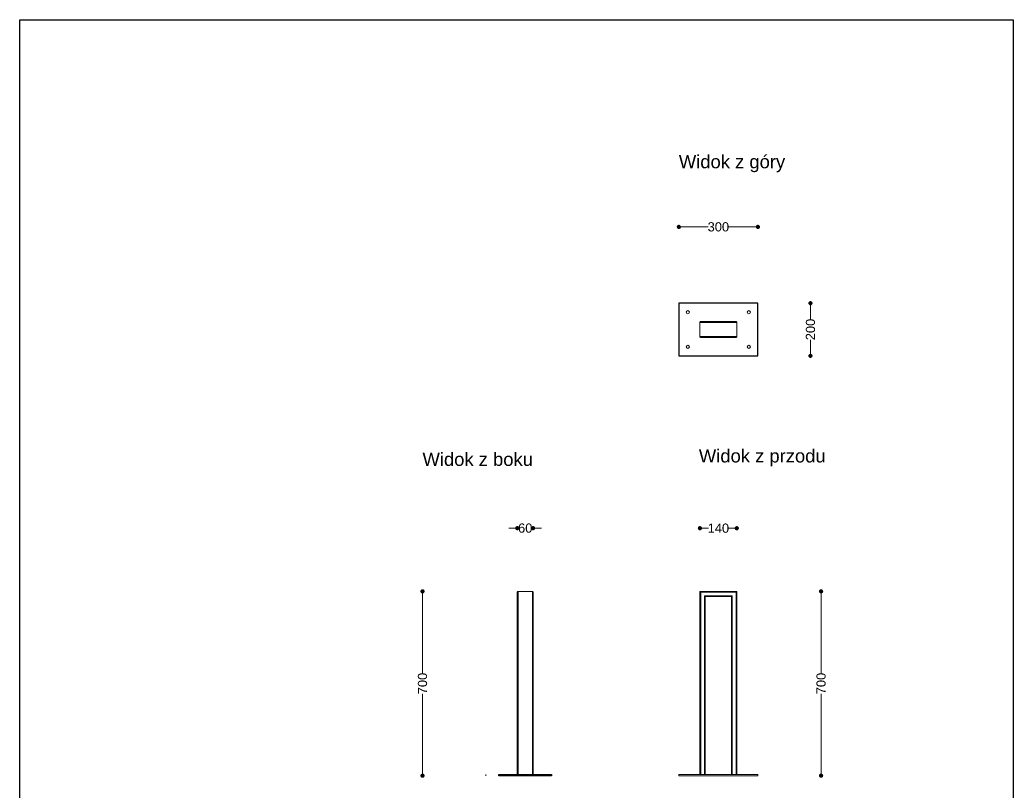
# Model space of a CAD drawing. Header units: millimetres. Extents: x 25806 to 29577, y 14367 to 19815.
# Drawn here: x 25806 to 29577, y 16882 to 19815 of the extents above; entities that cross this region are included whole.
import ezdxf

# ---------------------------------------------------------------- set-up
doc = ezdxf.new("R2010")
doc.units = ezdxf.units.MM
doc.header["$LTSCALE"] = 3
doc.layers.add('Elementy modelu - Kształty_Nr_pióra__1', color=7, linetype='Continuous', lineweight=13)
doc.layers.add('Konstrukcja - Słupy_Nr_pióra__1', color=7, linetype='Continuous', lineweight=13)
doc.styles.get("Standard").update_dxf_attribs({"font": 'arial.ttf'})
doc.dimstyles.new('MATEUSZ', dxfattribs={"dimtxt": 35, "dimasz": 16, "dimexe": 0.18, "dimexo": 0.0625, "dimgap": 0.09, "dimtad": 0, "dimdec": 0, "dimdsep": 46, "dimtxsty": 'Standard', "dimblk": 'DOT', "dimcen": 0.09, "dimse1": 1, "dimse2": 1, "dimadec": 0, "dimazin": 0, "dimtfac": 1, "dimtdec": 0, "dimtofl": 0, "dimtmove": 0, "dimatfit": 3, "dimfxl": 0, "dimtolj": 1, "dimtzin": 0, "dimlwd": 9, "dimlwe": 9, "dimarcsym": 0})

# ---------------------------------------------------------------- blocks, each defined once
blk = doc.blocks.new('_Dot')
at = {"color": 0, "linetype": 'ByBlock', "lineweight": -2}
blk.add_line((-0.5, 0), (-1, 0), dxfattribs=at)
at = {"color": 0, "linetype": 'ByBlock', "const_width": 0.5}
blk.add_lwpolyline([(-0.25, 0, 1), (0.25, 0, 1)], format="xyb", close=True, dxfattribs=at)
blk = doc.blocks.new('*D13')
at = {"color": 0, "lineweight": 9}
for p, q in [((28324.2, 19028.6), (28419.5, 19028.6)), ((28592.2, 19028.6), (28496.8, 19028.6))]:
    blk.add_line(p, q, dxfattribs=at)
at = {"layer": 'Defpoints', "color": 0}
for p in [(28608.2, 19028.6), (28308.2, 18788.9), (28608.2, 18788.9)]:
    blk.add_point(p, dxfattribs=at)
at = {"color": 0, "lineweight": 9, "xscale": 16, "yscale": 16, "zscale": 16, "rotation": 180}
blk.add_blockref('_Dot', (28308.2, 19028.6), dxfattribs=at)
at = {"color": 0, "lineweight": 9, "xscale": 16, "yscale": 16, "zscale": 16}
blk.add_blockref('_Dot', (28608.2, 19028.6), dxfattribs=at)
at = {"color": 0, "insert": (28458.2, 19028.6), "char_height": 35, "attachment_point": 5}
blk.add_mtext('\\A1;300', dxfattribs=at)
blk = doc.blocks.new('*D15')
at = {"color": 0, "lineweight": 9}
for p, q in [((28404.2, 17884.3), (28421.1, 17884.3)), ((28512.2, 17884.3), (28495.2, 17884.3))]:
    blk.add_line(p, q, dxfattribs=at)
at = {"layer": 'Defpoints', "color": 0}
for p in [(28528.2, 17884.3), (28388.2, 17644.5), (28528.2, 17644.5)]:
    blk.add_point(p, dxfattribs=at)
at = {"color": 0, "lineweight": 9, "xscale": 16, "yscale": 16, "zscale": 16, "rotation": 180}
blk.add_blockref('_Dot', (28388.2, 17884.3), dxfattribs=at)
at = {"color": 0, "lineweight": 9, "xscale": 16, "yscale": 16, "zscale": 16}
blk.add_blockref('_Dot', (28528.2, 17884.3), dxfattribs=at)
at = {"color": 0, "insert": (28458.2, 17884.3), "char_height": 35, "attachment_point": 5}
blk.add_mtext('\\A1;140', dxfattribs=at)
blk = doc.blocks.new('*D16')
at = {"color": 0, "lineweight": 9}
for p, q in [((28848.2, 17628.5), (28848.2, 17333)), ((28848.2, 16960.5), (28848.2, 17255.9))]:
    blk.add_line(p, q, dxfattribs=at)
at = {"layer": 'Defpoints', "color": 0}
for p in [(28458.2, 17644.5), (28458.2, 16944.5), (28848.2, 16944.5)]:
    blk.add_point(p, dxfattribs=at)
at = {"color": 0, "lineweight": 9, "xscale": 16, "yscale": 16, "zscale": 16}
for p, rotation in [((28848.2, 17644.5), 90), ((28848.2, 16944.5), 270)]:
    blk.add_blockref('_Dot', p, dxfattribs=dict(at, rotation=rotation))
at = {"color": 0, "insert": (28848.2, 17294.5), "char_height": 35, "attachment_point": 5, "rotation": 90}
blk.add_mtext('\\A1;700', dxfattribs=at)
blk = doc.blocks.new('*D17')
at = {"color": 0, "lineweight": 9}
for p, q in [((27678.9, 17884.5), (27662.9, 17884.5)), ((27770.9, 17884.5), (27786.9, 17884.5))]:
    blk.add_line(p, q, dxfattribs=at)
at = {"layer": 'Defpoints', "color": 0}
for p in [(27754.9, 17884.5), (27694.9, 17641.5), (27754.9, 17641.5)]:
    blk.add_point(p, dxfattribs=at)
at = {"color": 0, "lineweight": 9, "xscale": 16, "yscale": 16, "zscale": 16}
blk.add_blockref('_Dot', (27694.9, 17884.5), dxfattribs=at)
at = {"color": 0, "lineweight": 9, "xscale": 16, "yscale": 16, "zscale": 16, "rotation": 180}
blk.add_blockref('_Dot', (27754.9, 17884.5), dxfattribs=at)
at = {"color": 0, "insert": (27724.9, 17884.5), "char_height": 35, "attachment_point": 5}
blk.add_mtext('\\A1;60', dxfattribs=at)
blk = doc.blocks.new('*D18')
at = {"color": 0, "lineweight": 9}
for p, q in [((27334.9, 17628.5), (27334.9, 17333)), ((27334.9, 16960.5), (27334.9, 17255.9))]:
    blk.add_line(p, q, dxfattribs=at)
at = {"layer": 'Defpoints', "color": 0}
for p in [(27724.9, 17644.5), (27334.9, 16944.5), (27724.9, 16944.5)]:
    blk.add_point(p, dxfattribs=at)
at = {"color": 0, "lineweight": 9, "xscale": 16, "yscale": 16, "zscale": 16}
for p, rotation in [((27334.9, 17644.5), 90), ((27334.9, 16944.5), 270)]:
    blk.add_blockref('_Dot', p, dxfattribs=dict(at, rotation=rotation))
at = {"color": 0, "insert": (27334.9, 17294.5), "char_height": 35, "attachment_point": 5, "rotation": 90}
blk.add_mtext('\\A1;700', dxfattribs=at)
blk = doc.blocks.new('*D19')
at = {"color": 0, "lineweight": 9}
for p, q in [((28808, 18722.9), (28808, 18677.9)), ((28808, 18554.9), (28808, 18599.9))]:
    blk.add_line(p, q, dxfattribs=at)
at = {"layer": 'Defpoints', "color": 0}
for p in [(28608.2, 18738.9), (28608.2, 18538.9), (28808, 18538.9)]:
    blk.add_point(p, dxfattribs=at)
at = {"color": 0, "lineweight": 9, "xscale": 16, "yscale": 16, "zscale": 16}
for p, rotation in [((28808, 18738.9), 90), ((28808, 18538.9), 270)]:
    blk.add_blockref('_Dot', p, dxfattribs=dict(at, rotation=rotation))
at = {"color": 0, "insert": (28808, 18638.9), "char_height": 35, "attachment_point": 5, "rotation": 90}
blk.add_mtext('\\A1;200', dxfattribs=at)

msp = doc.modelspace()

# ---------------------------------------------------------------- linework, layer by layer
for p, q in [((27624.9, 16948.5), (27824.9, 16948.5)), ((27624.9, 16944.5), (27624.9, 16948.5)), ((27824.9, 16944.5), (27624.9, 16944.5)), ((27824.9, 16948.5), (27824.9, 16944.5))]:
    msp.add_line(p, q)
for points in [[(25806.1, 19814.8), (29577.4, 19814.8), (29577.4, 14367.3), (25806.1, 14367.3)], [(28308.2, 18538.9), (28608.2, 18538.9), (28608.2, 18738.9), (28308.2, 18738.9)]]:
    msp.add_lwpolyline(points, close=True)
at = {"layer": 'Elementy modelu - Kształty_Nr_pióra__1', "linetype": 'Continuous'}
for p, q in [((28389.5, 18668.4), (28389, 18668.1)), ((28390, 18668.7), (28389.5, 18668.4)), ((28390.6, 18668.9), (28390, 18668.7)), ((28391.2, 18668.9), (28390.6, 18668.9)), ((28391.2, 18668.9), (28525.2, 18668.9)), ((28525.2, 18668.9), (28525.7, 18668.9)), ((28525.7, 18668.9), (28526.3, 18668.7)), ((28526.3, 18668.7), (28526.8, 18668.4)), ((28526.8, 18668.4), (28527.3, 18668.1)), ((28388.4, 18667.1), (28388.2, 18666.5)), ((28388.2, 18666.5), (28388.2, 18665.9)), ((28388.2, 18665.9), (28388.2, 18611.9)), ((28388.2, 18665.9), (28528.2, 18665.9)), ((28388.7, 18667.6), (28388.4, 18667.1)), ((28389, 18668.1), (28388.7, 18667.6)), ((28527.3, 18668.1), (28527.6, 18667.6)), ((28527.6, 18667.6), (28527.9, 18667.1)), ((28527.9, 18667.1), (28528.1, 18666.5)), ((28528.1, 18666.5), (28528.2, 18665.9)), ((28528.2, 18665.9), (28528.2, 18611.9)), ((28388.2, 18611.9), (28388.2, 18611.3)), ((28388.2, 18611.9), (28528.2, 18611.9)), ((28388.2, 18611.3), (28388.4, 18610.8)), ((28388.4, 18610.8), (28388.7, 18610.3)), ((28388.7, 18610.3), (28389, 18609.8)), ((28389, 18609.8), (28389.5, 18609.4)), ((28389.5, 18609.4), (28390, 18609.2)), ((28390, 18609.2), (28390.6, 18609)), ((28390.6, 18609), (28391.2, 18608.9)), ((28391.2, 18608.9), (28525.2, 18608.9)), ((28525.7, 18609), (28525.2, 18608.9)), ((28526.3, 18609.2), (28525.7, 18609)), ((28526.8, 18609.4), (28526.3, 18609.2)), ((28527.3, 18609.8), (28526.8, 18609.4)), ((28527.6, 18610.3), (28527.3, 18609.8)), ((28527.9, 18610.8), (28527.6, 18610.3)), ((28528.1, 18611.3), (28527.9, 18610.8)), ((28528.2, 18611.9), (28528.1, 18611.3)), ((27695.1, 17642.6), (27694.9, 17642.1)), ((27694.9, 17642.1), (27694.9, 17641.5)), ((27694.9, 17641.5), (27694.9, 16948.5)), ((27695.4, 17643.1), (27695.1, 17642.6)), ((27695.8, 17643.6), (27695.4, 17643.1)), ((27696.2, 17644), (27695.8, 17643.6)), ((27696.7, 17644.2), (27696.2, 17644)), ((27697.3, 17644.4), (27696.7, 17644.2)), ((27697.9, 17644.5), (27697.3, 17644.4)), ((27697.9, 17644.5), (27697.9, 16948.5)), ((27751.9, 17644.5), (27697.9, 17644.5)), ((27751.9, 17644.5), (27751.9, 16948.5)), ((27752.5, 17644.4), (27751.9, 17644.5)), ((27753, 17644.2), (27752.5, 17644.4)), ((27753.6, 17644), (27753, 17644.2)), ((27754, 17643.6), (27753.6, 17644)), ((27754.4, 17643.1), (27754, 17643.6)), ((27754.7, 17642.6), (27754.4, 17643.1)), ((27754.8, 17642.1), (27754.7, 17642.6)), ((27754.9, 17641.5), (27754.8, 17642.1)), ((27754.9, 17641.5), (27754.9, 16948.5)), ((28528.2, 17644.5), (28388.2, 17644.5)), ((28388.2, 17644.5), (28388.2, 16948.5)), ((28388.2, 17644.4), (28388.2, 17644.5)), ((28388.4, 17644.2), (28388.2, 17644.4)), ((28388.7, 17644), (28388.4, 17644.2)), ((28389, 17643.6), (28388.7, 17644)), ((28389.5, 17643.1), (28389, 17643.6)), ((28390, 17642.6), (28389.5, 17643.1)), ((28390.6, 17642.1), (28390, 17642.6)), ((28391.2, 17641.5), (28390.6, 17642.1)), ((28525.2, 17641.5), (28391.2, 17641.5)), ((28391.2, 17641.5), (28391.2, 16948.5)), ((28511.2, 17627.5), (28405.2, 17627.5)), ((28405.2, 17627.5), (28405.2, 16948.5)), ((28405.7, 17626.9), (28405.2, 17627.5)), ((28406.3, 17626.3), (28405.7, 17626.9)), ((28406.8, 17625.8), (28406.3, 17626.3)), ((28407.3, 17625.4), (28406.8, 17625.8)), ((28407.6, 17625), (28407.3, 17625.4)), ((28407.9, 17624.7), (28407.6, 17625)), ((28408.1, 17624.5), (28407.9, 17624.7)), ((28408.2, 17624.5), (28408.1, 17624.5)), ((28508.2, 17624.5), (28408.2, 17624.5)), ((28408.2, 17624.5), (28408.2, 16948.5)), ((28508.2, 17624.5), (28508.4, 17624.7)), ((28508.2, 16948.5), (28508.2, 17624.5)), ((28508.2, 17624.5), (28508.2, 17624.5)), ((28508.4, 17624.7), (28508.7, 17625)), ((28508.7, 17625), (28509, 17625.4)), ((28509, 17625.4), (28509.5, 17625.8)), ((28509.5, 17625.8), (28510, 17626.3)), ((28510, 17626.3), (28510.6, 17626.9)), ((28510.6, 17626.9), (28511.2, 17627.5)), ((28511.2, 16948.5), (28511.2, 17627.5)), ((28525.2, 17641.5), (28525.7, 17642.1)), ((28525.2, 16948.5), (28525.2, 17641.5)), ((28525.7, 17642.1), (28526.3, 17642.6)), ((28526.3, 17642.6), (28526.8, 17643.1)), ((28526.8, 17643.1), (28527.3, 17643.6)), ((28527.3, 17643.6), (28527.6, 17644)), ((28527.6, 17644), (28527.9, 17644.2)), ((28527.9, 17644.2), (28528.1, 17644.4)), ((28528.1, 17644.4), (28528.2, 17644.5)), ((28528.2, 16948.5), (28528.2, 17644.5))]:
    msp.add_line(p, q, dxfattribs=at)
at = {"layer": 'Konstrukcja - Słupy_Nr_pióra__1', "linetype": 'Continuous'}
for p, q in [((28338, 18708.8), (28336.3, 18704.6)), ((28342.3, 18710.6), (28338, 18708.8)), ((28346.5, 18708.8), (28342.3, 18710.6)), ((28348.3, 18704.6), (28346.5, 18708.8)), ((28569.6, 18708.8), (28567.9, 18704.6)), ((28573.9, 18710.6), (28569.6, 18708.8)), ((28578.1, 18708.8), (28573.9, 18710.6)), ((28579.9, 18704.6), (28578.1, 18708.8)), ((28336.3, 18704.6), (28338, 18700.3)), ((28338, 18700.3), (28342.3, 18698.6)), ((28342.3, 18698.6), (28346.5, 18700.3)), ((28346.5, 18700.3), (28348.3, 18704.6)), ((28567.9, 18704.6), (28569.6, 18700.3)), ((28569.6, 18700.3), (28573.9, 18698.6)), ((28573.9, 18698.6), (28578.1, 18700.3)), ((28578.1, 18700.3), (28579.9, 18704.6)), ((28336.3, 18573.3), (28338, 18577.5)), ((28338, 18569.1), (28336.3, 18573.3)), ((28338, 18577.5), (28342.3, 18579.3)), ((28342.3, 18567.3), (28338, 18569.1)), ((28342.3, 18579.3), (28346.5, 18577.5)), ((28346.5, 18569.1), (28342.3, 18567.3)), ((28346.5, 18577.5), (28348.3, 18573.3)), ((28348.3, 18573.3), (28346.5, 18569.1)), ((28567.9, 18573.3), (28569.6, 18577.5)), ((28569.6, 18569.1), (28567.9, 18573.3)), ((28569.6, 18577.5), (28573.9, 18579.3)), ((28573.9, 18567.3), (28569.6, 18569.1)), ((28573.9, 18579.3), (28578.1, 18577.5)), ((28578.1, 18569.1), (28573.9, 18567.3)), ((28578.1, 18577.5), (28579.9, 18573.3)), ((28579.9, 18573.3), (28578.1, 18569.1)), ((27574.9, 16948.5), (27574.9, 16944.5)), ((28608.2, 16948.5), (28308.2, 16948.5)), ((28308.2, 16948.5), (28308.2, 16944.5)), ((28608.2, 16944.5), (28308.2, 16944.5)), ((28608.2, 16948.5), (28608.2, 16944.5))]:
    msp.add_line(p, q, dxfattribs=at)

# ---------------------------------------------------------------- texts
at = {"char_height": 50, "attachment_point": 1}
for s, width, insert in [('Widok z góry', 1167.306, (28308.2, 19301.2)), ('Widok z przodu', 908.64, (28384.2, 18184)), ('Widok z boku', 1056.226, (27334.9, 18171))]:
    msp.add_mtext_dynamic_manual_height_columns(s, width=width, gutter_width=1, heights=[0], dxfattribs=dict(at, insert=insert))

# ---------------------------------------------------------------- dimensions: what is measured, and where the dimension line sits
for base, p1, p2, picture, middle in [((28608.2, 19028.6), (28308.2, 18788.9), (28608.2, 18788.9), '*D13', (28458.2, 19028.6)), ((27754.9, 17884.5), (27694.9, 17641.5), (27754.9, 17641.5), '*D17', (27724.9, 17884.5)), ((28528.2, 17884.3), (28388.2, 17644.5), (28528.2, 17644.5), '*D15', (28458.2, 17884.3))]:
    dim = msp.add_linear_dim(base=base, p1=p1, p2=p2, dimstyle='MATEUSZ')
    dim.commit()
    dim.dimension.update_dxf_attribs({"geometry": picture, "text_midpoint": middle})
for base, p1, p2, picture, middle in [((28808, 18538.9), (28608.2, 18738.9), (28608.2, 18538.9), '*D19', (28808, 18638.9)), ((27334.9, 16944.5), (27724.9, 17644.5), (27724.9, 16944.5), '*D18', (27334.9, 17294.5)), ((28848.2, 16944.5), (28458.2, 17644.5), (28458.2, 16944.5), '*D16', (28848.2, 17294.5))]:
    dim = msp.add_linear_dim(base=base, p1=p1, p2=p2, angle=90, dimstyle='MATEUSZ')
    dim.commit()
    dim.dimension.update_dxf_attribs({"geometry": picture, "text_midpoint": middle})

doc.saveas('drawing.dxf')
